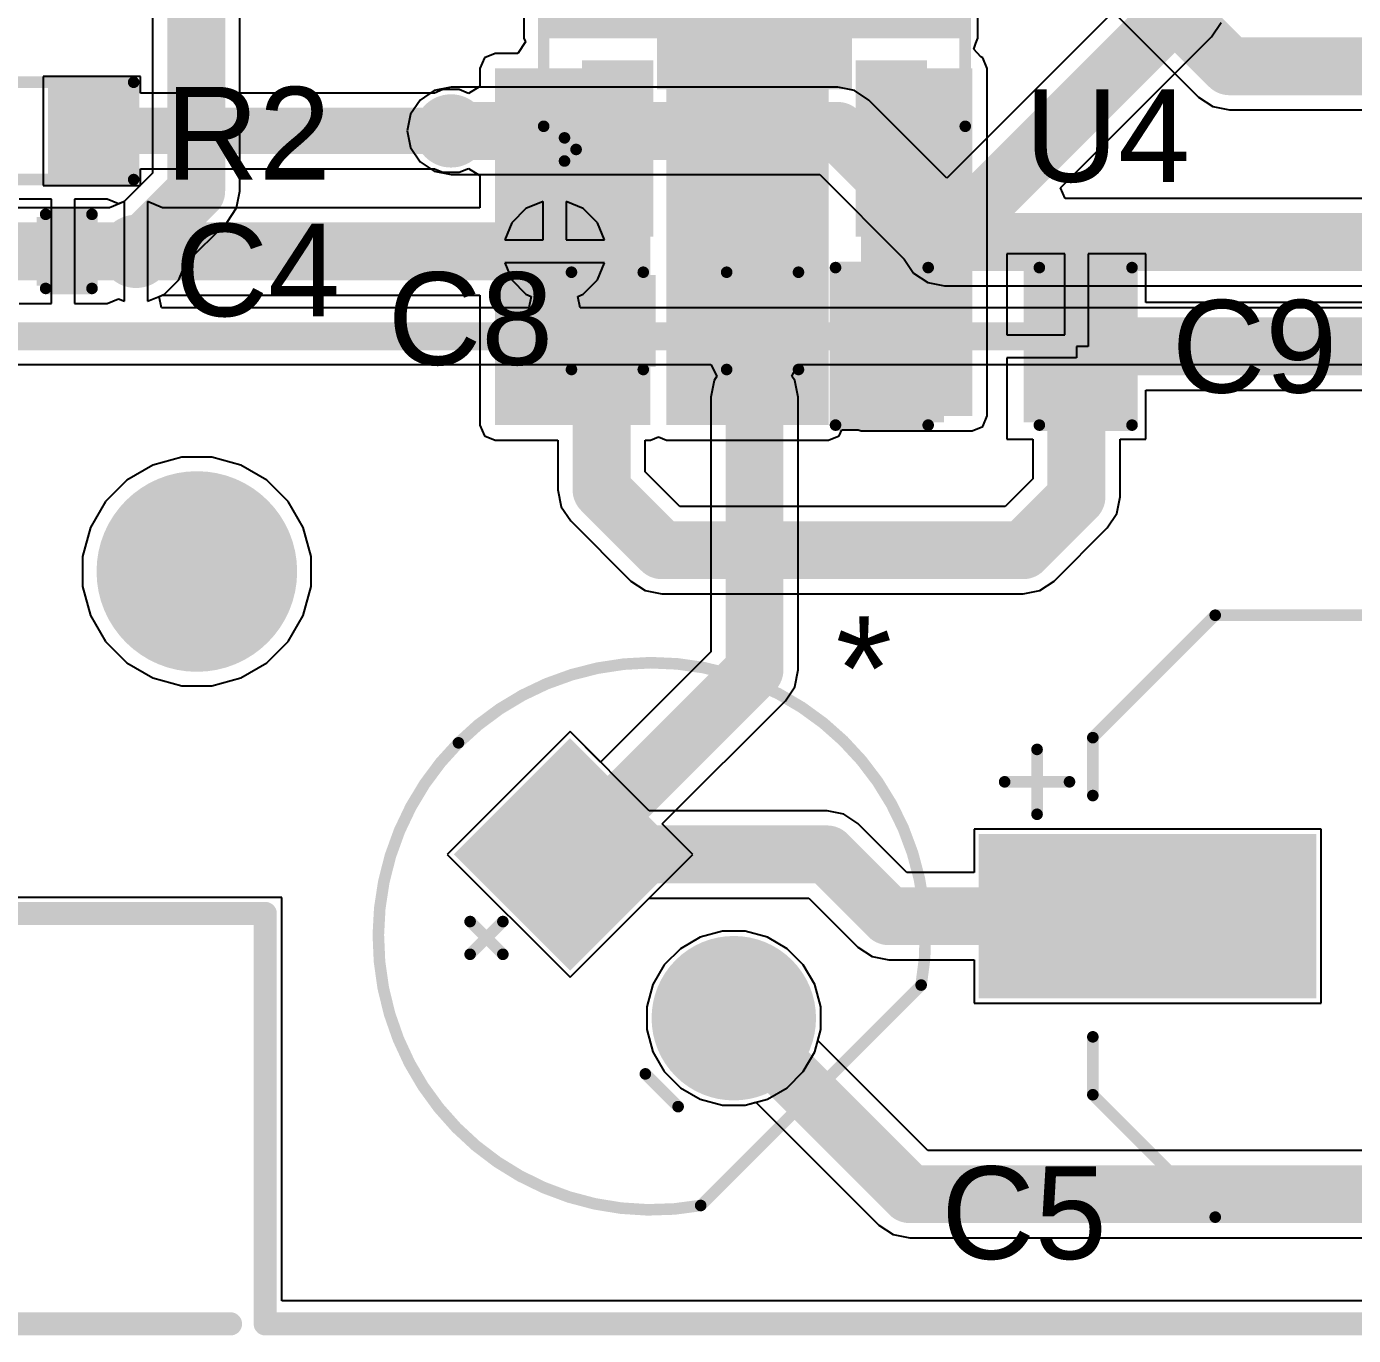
# Model space of a CAD drawing. Header units: millimetres. Extents: x -0.42 to 2.4, y -0.33 to 1.81.
# Drawn here: x 0.222 to 0.795, y -0.183 to 0.382 of the extents above; entities that cross this region are included whole.
import ezdxf

# ---------------------------------------------------------------- set-up
doc = ezdxf.new("R2010")
doc.units = ezdxf.units.MM
doc.header["$MEASUREMENT"] = 0
for name, color, linetype in [('BottomLayer', 5, 'Continuous'), ('BottomSolder', 6, 'Continuous'), ('Mechanical1', 6, 'Continuous'), ('Mechanical2', 216, 'Continuous'), ('MultiLayer', 9, 'Continuous'), ('PadHoleLayer', 156, 'Continuous'), ('TopLayer', 1, 'Continuous'), ('TopOverlay', 2, 'Continuous'), ('TopPaste', 8, 'Continuous'), ('TopSolder', 216, 'Continuous'), ('ViaHoleLayer', 16, 'Continuous')]:
    doc.layers.add(name, color=color, linetype=linetype)
doc.styles.add('Arial', font='arial.ttf', dxfattribs={"height": 0.2})

# ---------------------------------------------------------------- blocks, each defined once
blk = doc.blocks.new('IR333_A_4')
at = {"layer": 'BottomLayer'}
blk.add_hatch(color=5, dxfattribs=at).paths.add_polyline_path([(-0.08149595, 0.03149605), (-0.01850385, 0.03149605), (-0.01850385, -0.03149605), (-0.08149595, -0.03149605)])
h = blk.add_hatch(color=5, dxfattribs=at)
edge = h.paths.add_edge_path()
edge.add_arc((0.0499999, 0), 0.031496, 0, 360)
at = {"layer": 'BottomSolder'}
blk.add_hatch(color=6, dxfattribs=at).paths.add_polyline_path([(-0.08549595, 0.03549605), (-0.01450385, 0.03549605), (-0.01450385, -0.03549605), (-0.08549595, -0.03549605)])
h = blk.add_hatch(color=6, dxfattribs=at)
edge = h.paths.add_edge_path()
edge.add_arc((0.0499999, 0), 0.035496, 0, 360)
at = {"layer": 'MultiLayer'}
blk.add_hatch(color=9, dxfattribs=at).paths.add_polyline_path([(-0.08149595, 0.03149605), (-0.01850385, 0.03149605), (-0.01850385, -0.03149605), (-0.08149595, -0.03149605)])
h = blk.add_hatch(color=9, dxfattribs=at)
edge = h.paths.add_edge_path()
edge.add_arc((0.0499999, 0), 0.031496, 0, 360)
at = {"layer": 'PadHoleLayer'}
h = blk.add_hatch(color=156, dxfattribs=at)
edge = h.paths.add_edge_path()
edge.add_arc((-0.0499999, 0), 0.017717, 0, 360)
h = blk.add_hatch(color=156, dxfattribs=at)
edge = h.paths.add_edge_path()
edge.add_arc((0.0499999, 0), 0.017717, 0, 360)
at = {"layer": 'TopLayer'}
blk.add_hatch(color=1, dxfattribs=at).paths.add_polyline_path([(-0.08149595, 0.03149605), (-0.01850385, 0.03149605), (-0.01850385, -0.03149605), (-0.08149595, -0.03149605)])
h = blk.add_hatch(color=1, dxfattribs=at)
edge = h.paths.add_edge_path()
edge.add_arc((0.0499999, 0), 0.031496, 0, 360)
at = {"layer": 'TopSolder'}
blk.add_hatch(color=216, dxfattribs=at).paths.add_polyline_path([(-0.08549595, 0.03549605), (-0.01450385, 0.03549605), (-0.01450385, -0.03549605), (-0.08549595, -0.03549605)])
h = blk.add_hatch(color=216, dxfattribs=at)
edge = h.paths.add_edge_path()
edge.add_arc((0.0499999, 0), 0.035496, 0, 360)
at = {"layer": 'TopOverlay', "const_width": 0.005}
for points in [[(-0.1181102, 0, -0.7350501228491367), (0.0970696, 0.0672869)], [(0.0970696, -0.0672869, -0.7350501228491367), (-0.1181102, 0)]]:
    blk.add_lwpolyline(points, format="xyb", dxfattribs=at)
for points in [[(0.0970696, -0.0672869), (0.0970696, 0.0672869)], [(-0.05, -0.0610001), (-0.05, -0.041)], [(0.04, -0.044), (0.06, -0.044)], [(-0.0600001, -0.051), (-0.04, -0.051)]]:
    blk.add_lwpolyline(points, dxfattribs=at)
at = {"layer": 'TopOverlay', "const_width": 0.0025}
for points in [[(0.0958196, 0.0672869, 1), (0.0983196, 0.0672869, 1)], [(0.0958196, 0.0672869, 1), (0.0983196, 0.0672869, 1)], [(-0.1193602, 0, 1), (-0.1168602, 0, 1)], [(-0.1193602, 0, 1), (-0.1168602, 0, 1)], [(-0.05125, -0.041, 1), (-0.04875, -0.041, 1)], [(0.03875, -0.044, 1), (0.04125, -0.044, 1)], [(0.05875, -0.044, 1), (0.06125, -0.044, 1)], [(-0.0612501, -0.051, 1), (-0.0587501, -0.051, 1)], [(-0.04125, -0.051, 1), (-0.03875, -0.051, 1)], [(-0.05125, -0.0610001, 1), (-0.04875, -0.0610001, 1)], [(0.0958196, -0.0672869, 1), (0.0983196, -0.0672869, 1)], [(0.0958196, -0.0672869, 1), (0.0983196, -0.0672869, 1)]]:
    blk.add_lwpolyline(points, format="xyb", close=True, dxfattribs=at)
blk = doc.blocks.new('SOT_89_3_16')
at = {"layer": 'TopLayer'}
for points in [[(-0.0380512, 0.10423225), (0.0380512, 0.10423225), (0.0380512, -0.01505905), (-0.0380512, -0.01505905)], [(-0.0704724, -0.0105315), (-0.0476378, -0.0105315), (-0.0476378, -0.0786417), (-0.0704724, -0.0786417)], [(-0.0114173, -0.0105315), (0.0114173, -0.0105315), (0.0114173, -0.0786417), (-0.0114173, -0.0786417)], [(0.0476378, -0.0105315), (0.0704724, -0.0105315), (0.0704724, -0.0786417), (0.0476378, -0.0786417)]]:
    blk.add_hatch(color=1, dxfattribs=at).paths.add_polyline_path(points)
at = {"layer": 'TopPaste'}
for points in [[(-0.0380512, 0.10423225), (0.0380512, 0.10423225), (0.0380512, -0.01505905), (-0.0380512, -0.01505905)], [(-0.0704724, -0.0105315), (-0.0476378, -0.0105315), (-0.0476378, -0.0786417), (-0.0704724, -0.0786417)], [(-0.0114173, -0.0105315), (0.0114173, -0.0105315), (0.0114173, -0.0786417), (-0.0114173, -0.0786417)], [(0.0476378, -0.0105315), (0.0704724, -0.0105315), (0.0704724, -0.0786417), (0.0476378, -0.0786417)]]:
    blk.add_hatch(color=8, dxfattribs=at).paths.add_polyline_path(points)
at = {"layer": 'TopSolder'}
for points in [[(-0.0420512, 0.10823225), (0.0420512, 0.10823225), (0.0420512, -0.01905905), (-0.0420512, -0.01905905)], [(-0.0744724, -0.0065315), (-0.0436378, -0.0065315), (-0.0436378, -0.0826417), (-0.0744724, -0.0826417)], [(-0.0154173, -0.0065315), (0.0154173, -0.0065315), (0.0154173, -0.0826417), (-0.0154173, -0.0826417)], [(0.0436378, -0.0065315), (0.0744724, -0.0065315), (0.0744724, -0.0826417), (0.0436378, -0.0826417)]]:
    blk.add_hatch(color=216, dxfattribs=at).paths.add_polyline_path(points)
at = {"layer": 'TopOverlay', "const_width": 0.005}
for points in [[(-0.0910001, -0.035), (-0.0910001, 0.068)], [(-0.0910001, 0.068), (-0.0440001, 0.068)], [(0.0440001, 0.068), (0.0910001, 0.068)], [(0.0910001, -0.035), (0.0910001, 0.068)], [(-0.0820001, -0.05), (-0.0820001, -0.04)], [(-0.0820001, -0.04), (-0.0770001, -0.045)], [(-0.0820001, -0.05), (-0.0770001, -0.045)]]:
    blk.add_lwpolyline(points, dxfattribs=at)
at = {"layer": 'TopOverlay', "const_width": 0.0025}
for points in [[(-0.0922501, 0.068, 1), (-0.0897501, 0.068, 1)], [(-0.0922501, 0.068, 1), (-0.0897501, 0.068, 1)], [(-0.0452501, 0.068, 1), (-0.0427501, 0.068, 1)], [(0.0427501, 0.068, 1), (0.0452501, 0.068, 1)], [(0.0897501, 0.068, 1), (0.0922501, 0.068, 1)], [(0.0897501, 0.068, 1), (0.0922501, 0.068, 1)], [(-0.0922501, -0.035, 1), (-0.0897501, -0.035, 1)], [(0.0897501, -0.035, 1), (0.0922501, -0.035, 1)], [(-0.0832501, -0.04, 1), (-0.0807501, -0.04, 1)], [(-0.0832501, -0.04, 1), (-0.0807501, -0.04, 1)], [(-0.0782501, -0.045, 1), (-0.0757501, -0.045, 1)], [(-0.0782501, -0.045, 1), (-0.0757501, -0.045, 1)], [(-0.0832501, -0.05, 1), (-0.0807501, -0.05, 1)], [(-0.0832501, -0.05, 1), (-0.0807501, -0.05, 1)]]:
    blk.add_lwpolyline(points, format="xyb", close=True, dxfattribs=at)
blk = doc.blocks.new('RES_0603_29')
at = {"layer": 'TopLayer'}
for points in [[(-0.015, 0.0175), (-0.015, -0.0175), (-0.045, -0.0175), (-0.045, 0.0175)], [(0.045, 0.0175), (0.045, -0.0175), (0.015, -0.0175), (0.015, 0.0175)]]:
    blk.add_hatch(color=1, dxfattribs=at).paths.add_polyline_path(points)
at = {"layer": 'TopPaste'}
for points in [[(-0.015, 0.0175), (-0.015, -0.0175), (-0.045, -0.0175), (-0.045, 0.0175)], [(0.045, 0.0175), (0.045, -0.0175), (0.015, -0.0175), (0.015, 0.0175)]]:
    blk.add_hatch(color=8, dxfattribs=at).paths.add_polyline_path(points)
at = {"layer": 'TopSolder'}
for points in [[(-0.011, 0.0215), (-0.011, -0.0215), (-0.049, -0.0215), (-0.049, 0.0215)], [(0.049, 0.0215), (0.049, -0.0215), (0.011, -0.0215), (0.011, 0.0215)]]:
    blk.add_hatch(color=216, dxfattribs=at).paths.add_polyline_path(points)
at = {"layer": 'TopOverlay', "const_width": 0.005}
for points in [[(-0.048, -0.021), (-0.048, 0.021)], [(-0.048, 0.021), (0.048, 0.021)], [(0.048, -0.021), (0.048, 0.021)], [(-0.048, -0.021), (0.048, -0.021)]]:
    blk.add_lwpolyline(points, dxfattribs=at)
at = {"layer": 'TopOverlay', "const_width": 0.0025}
for points in [[(-0.04925, 0.021, 1), (-0.04675, 0.021, 1)], [(-0.04925, 0.021, 1), (-0.04675, 0.021, 1)], [(0.04675, 0.021, 1), (0.04925, 0.021, 1)], [(0.04675, 0.021, 1), (0.04925, 0.021, 1)], [(-0.04925, -0.021, 1), (-0.04675, -0.021, 1)], [(-0.04925, -0.021, 1), (-0.04675, -0.021, 1)], [(0.04675, -0.021, 1), (0.04925, -0.021, 1)], [(0.04675, -0.021, 1), (0.04925, -0.021, 1)]]:
    blk.add_lwpolyline(points, format="xyb", close=True, dxfattribs=at)
blk = doc.blocks.new('C___0805_41')
at = {"layer": 'TopLayer'}
for points in [[(-0.06, 0.03), (-0.02, 0.03), (-0.02, -0.03), (-0.06, -0.03)], [(0.02, 0.03), (0.06, 0.03), (0.06, -0.03), (0.02, -0.03)]]:
    blk.add_hatch(color=1, dxfattribs=at).paths.add_polyline_path(points)
at = {"layer": 'TopPaste'}
for points in [[(-0.06, 0.03), (-0.02, 0.03), (-0.02, -0.03), (-0.06, -0.03)], [(0.02, 0.03), (0.06, 0.03), (0.06, -0.03), (0.02, -0.03)]]:
    blk.add_hatch(color=8, dxfattribs=at).paths.add_polyline_path(points)
at = {"layer": 'TopSolder'}
for points in [[(-0.0627559, 0.0327559), (-0.0172441, 0.0327559), (-0.0172441, -0.0327559), (-0.0627559, -0.0327559)], [(0.0172441, 0.0327559), (0.0627559, 0.0327559), (0.0627559, -0.0327559), (0.0172441, -0.0327559)]]:
    blk.add_hatch(color=216, dxfattribs=at).paths.add_polyline_path(points)
at = {"layer": 'TopOverlay', "const_width": 0.005}
for points in [[(-0.064, 0.034), (-0.024, 0.034)], [(-0.064, -0.034), (-0.064, 0.034)], [(0.024, 0.034), (0.064, 0.034)], [(0.064, -0.034), (0.064, 0.034)], [(-0.064, -0.034), (-0.024, -0.034)], [(0.024, -0.034), (0.064, -0.034)]]:
    blk.add_lwpolyline(points, dxfattribs=at)
at = {"layer": 'TopOverlay', "const_width": 0.0025}
for points in [[(-0.06525, 0.034, 1), (-0.06275, 0.034, 1)], [(-0.06525, 0.034, 1), (-0.06275, 0.034, 1)], [(-0.02525, 0.034, 1), (-0.02275, 0.034, 1)], [(0.02275, 0.034, 1), (0.02525, 0.034, 1)], [(0.06275, 0.034, 1), (0.06525, 0.034, 1)], [(0.06275, 0.034, 1), (0.06525, 0.034, 1)], [(-0.06525, -0.034, 1), (-0.06275, -0.034, 1)], [(-0.06525, -0.034, 1), (-0.06275, -0.034, 1)], [(-0.02525, -0.034, 1), (-0.02275, -0.034, 1)], [(0.02275, -0.034, 1), (0.02525, -0.034, 1)], [(0.06275, -0.034, 1), (0.06525, -0.034, 1)], [(0.06275, -0.034, 1), (0.06525, -0.034, 1)]]:
    blk.add_lwpolyline(points, format="xyb", close=True, dxfattribs=at)
blk = doc.blocks.new('C___0603_42')
at = {"layer": 'TopLayer'}
for points in [[(-0.015, 0.0175), (-0.015, -0.0175), (-0.045, -0.0175), (-0.045, 0.0175)], [(0.045, 0.0175), (0.045, -0.0175), (0.015, -0.0175), (0.015, 0.0175)]]:
    blk.add_hatch(color=1, dxfattribs=at).paths.add_polyline_path(points)
at = {"layer": 'TopPaste'}
for points in [[(-0.015, 0.0175), (-0.015, -0.0175), (-0.045, -0.0175), (-0.045, 0.0175)], [(0.045, 0.0175), (0.045, -0.0175), (0.015, -0.0175), (0.015, 0.0175)]]:
    blk.add_hatch(color=8, dxfattribs=at).paths.add_polyline_path(points)
at = {"layer": 'TopSolder'}
for points in [[(-0.0126378, 0.0198622), (-0.0126378, -0.0198622), (-0.0473622, -0.0198622), (-0.0473622, 0.0198622)], [(0.0473622, 0.0198622), (0.0473622, -0.0198622), (0.0126378, -0.0198622), (0.0126378, 0.0198622)]]:
    blk.add_hatch(color=216, dxfattribs=at).paths.add_polyline_path(points)
at = {"layer": 'TopOverlay', "const_width": 0.005}
for points in [[(-0.049, 0.021), (-0.049, -0.021)], [(-0.018, 0.021), (-0.049, 0.021)], [(0.049, 0.021), (0.018, 0.021)], [(0.049, 0.021), (0.049, -0.021)], [(-0.018, -0.021), (-0.049, -0.021)], [(0.049, -0.021), (0.018, -0.021)]]:
    blk.add_lwpolyline(points, dxfattribs=at)
at = {"layer": 'TopOverlay', "const_width": 0.0025}
for points in [[(-0.05025, 0.021, 1), (-0.04775, 0.021, 1)], [(-0.05025, 0.021, 1), (-0.04775, 0.021, 1)], [(-0.01925, 0.021, 1), (-0.01675, 0.021, 1)], [(0.01675, 0.021, 1), (0.01925, 0.021, 1)], [(0.04775, 0.021, 1), (0.05025, 0.021, 1)], [(0.04775, 0.021, 1), (0.05025, 0.021, 1)], [(-0.05025, -0.021, 1), (-0.04775, -0.021, 1)], [(-0.05025, -0.021, 1), (-0.04775, -0.021, 1)], [(-0.01925, -0.021, 1), (-0.01675, -0.021, 1)], [(0.01675, -0.021, 1), (0.01925, -0.021, 1)], [(0.04775, -0.021, 1), (0.05025, -0.021, 1)], [(0.04775, -0.021, 1), (0.05025, -0.021, 1)]]:
    blk.add_lwpolyline(points, format="xyb", close=True, dxfattribs=at)
blk = doc.blocks.new('RT1A221M0605_45')
at = {"layer": 'TopLayer'}
for points in [[(-0.17519685, 0.03149605), (-0.03740155, 0.03149605), (-0.03740155, -0.03149605), (-0.17519685, -0.03149605)], [(0.03740155, 0.03149605), (0.17519685, 0.03149605), (0.17519685, -0.03149605), (0.03740155, -0.03149605)]]:
    blk.add_hatch(color=1, dxfattribs=at).paths.add_polyline_path(points)
at = {"layer": 'TopPaste'}
for points in [[(-0.17519685, 0.03149605), (-0.03740155, 0.03149605), (-0.03740155, -0.03149605), (-0.17519685, -0.03149605)], [(0.03740155, 0.03149605), (0.17519685, 0.03149605), (0.17519685, -0.03149605), (0.03740155, -0.03149605)]]:
    blk.add_hatch(color=8, dxfattribs=at).paths.add_polyline_path(points)
at = {"layer": 'TopSolder'}
for points in [[(-0.17919685, 0.03549605), (-0.03340155, 0.03549605), (-0.03340155, -0.03549605), (-0.17919685, -0.03549605)], [(0.03340155, 0.03549605), (0.17919685, 0.03549605), (0.17919685, -0.03549605), (0.03340155, -0.03549605)]]:
    blk.add_hatch(color=216, dxfattribs=at).paths.add_polyline_path(points)
at = {"layer": 'TopOverlay', "const_width": 0.005}
for points in [[(-0.1299213, 0.0770787), (-0.0770787, 0.1299213)], [(-0.0770787, 0.1299213), (0, 0.1299213)], [(0, 0.1299213), (0.1299213, 0.1299213)], [(0.1299213, 0.0550787), (0.1299213, 0.1299213)], [(-0.154, 0.044), (-0.154, 0.072)], [(-0.1299213, 0.0520787), (-0.1299213, 0.0770787)], [(-0.168, 0.058), (-0.14, 0.058)], [(-0.1299213, -0.0770787), (-0.1299213, -0.0520787)], [(0.1299213, -0.1299213), (0.1299213, -0.0550787)], [(-0.1299213, -0.0770787), (-0.0770787, -0.1299213)], [(-0.0770787, -0.1299213), (0, -0.1299213)], [(0, -0.1299213), (0.1299213, -0.1299213)]]:
    blk.add_lwpolyline(points, dxfattribs=at)
at = {"layer": 'TopOverlay', "const_width": 0.0025}
for points in [[(-0.0783287, 0.1299213, 1), (-0.0758287, 0.1299213, 1)], [(-0.0783287, 0.1299213, 1), (-0.0758287, 0.1299213, 1)], [(-0.00125, 0.1299213, 1), (0.00125, 0.1299213, 1)], [(-0.00125, 0.1299213, 1), (0.00125, 0.1299213, 1)], [(0.1286713, 0.1299213, 1), (0.1311713, 0.1299213, 1)], [(0.1286713, 0.1299213, 1), (0.1311713, 0.1299213, 1)], [(-0.15525, 0.072, 1), (-0.15275, 0.072, 1)], [(-0.1311713, 0.0770787, 1), (-0.1286713, 0.0770787, 1)], [(-0.1311713, 0.0770787, 1), (-0.1286713, 0.0770787, 1)], [(-0.16925, 0.058, 1), (-0.16675, 0.058, 1)], [(-0.14125, 0.058, 1), (-0.13875, 0.058, 1)], [(0.1286713, 0.0550787, 1), (0.1311713, 0.0550787, 1)], [(-0.1311713, 0.0520787, 1), (-0.1286713, 0.0520787, 1)], [(-0.15525, 0.044, 1), (-0.15275, 0.044, 1)], [(-0.1311713, -0.0520787, 1), (-0.1286713, -0.0520787, 1)], [(0.1286713, -0.0550787, 1), (0.1311713, -0.0550787, 1)], [(-0.1311713, -0.0770787, 1), (-0.1286713, -0.0770787, 1)], [(-0.1311713, -0.0770787, 1), (-0.1286713, -0.0770787, 1)], [(-0.0783287, -0.1299213, 1), (-0.0758287, -0.1299213, 1)], [(-0.0783287, -0.1299213, 1), (-0.0758287, -0.1299213, 1)], [(-0.00125, -0.1299213, 1), (0.00125, -0.1299213, 1)], [(-0.00125, -0.1299213, 1), (0.00125, -0.1299213, 1)], [(0.1286713, -0.1299213, 1), (0.1311713, -0.1299213, 1)], [(0.1286713, -0.1299213, 1), (0.1311713, -0.1299213, 1)]]:
    blk.add_lwpolyline(points, format="xyb", close=True, dxfattribs=at)
blk = doc.blocks.new('C___0402_46')
at = {"layer": 'TopLayer'}
for points in [[(-0.0275, -0.0125), (-0.0275, 0.0125), (-0.009499999999999998, 0.0125), (-0.009500000000000001, -0.0125)], [(0.009499999999999998, -0.0125), (0.009500000000000001, 0.0125), (0.0275, 0.0125), (0.0275, -0.0125)]]:
    blk.add_hatch(color=1, dxfattribs=at).paths.add_polyline_path(points)
at = {"layer": 'TopPaste'}
for points in [[(-0.0275, -0.0125), (-0.0275, 0.0125), (-0.009499999999999998, 0.0125), (-0.009500000000000001, -0.0125)], [(0.009499999999999998, -0.0125), (0.009500000000000001, 0.0125), (0.0275, 0.0125), (0.0275, -0.0125)]]:
    blk.add_hatch(color=8, dxfattribs=at).paths.add_polyline_path(points)
at = {"layer": 'TopSolder'}
for points in [[(-0.0298622, -0.0148622), (-0.0298622, 0.0148622), (-0.007137799999999999, 0.0148622), (-0.007137800000000001, -0.0148622)], [(0.007137799999999999, -0.0148622), (0.007137800000000001, 0.0148622), (0.0298622, 0.0148622), (0.0298622, -0.0148622)]]:
    blk.add_hatch(color=216, dxfattribs=at).paths.add_polyline_path(points)
at = {"layer": 'TopOverlay', "const_width": 0.005}
for points in [[(-0.011, 0.016), (-0.031, 0.016)], [(-0.031, 0.016), (-0.031, -0.016)], [(0.031, 0.016), (0.011, 0.016)], [(0.031, 0.016), (0.031, -0.016)], [(-0.011, -0.016), (-0.031, -0.016)], [(0.031, -0.016), (0.011, -0.016)]]:
    blk.add_lwpolyline(points, dxfattribs=at)
at = {"layer": 'TopOverlay', "const_width": 0.0025}
for points in [[(-0.03225, 0.016, 1), (-0.02975, 0.016, 1)], [(-0.03225, 0.016, 1), (-0.02975, 0.016, 1)], [(-0.01225, 0.016, 1), (-0.00975, 0.016, 1)], [(0.00975, 0.016, 1), (0.01225, 0.016, 1)], [(0.02975, 0.016, 1), (0.03225, 0.016, 1)], [(0.02975, 0.016, 1), (0.03225, 0.016, 1)], [(-0.03225, -0.016, 1), (-0.02975, -0.016, 1)], [(-0.03225, -0.016, 1), (-0.02975, -0.016, 1)], [(-0.01225, -0.016, 1), (-0.00975, -0.016, 1)], [(0.00975, -0.016, 1), (0.01225, -0.016, 1)], [(0.02975, -0.016, 1), (0.03225, -0.016, 1)], [(0.02975, -0.016, 1), (0.03225, -0.016, 1)]]:
    blk.add_lwpolyline(points, format="xyb", close=True, dxfattribs=at)

msp = doc.modelspace()

# ---------------------------------------------------------------- hatches: boundary and pattern name
at = {"layer": 'BottomLayer'}
h = msp.add_hatch(color=5, dxfattribs=at)
edge = h.paths.add_edge_path()
edge.add_arc((0.405, 0.337), 0.011811, 0, 360)
h = msp.add_hatch(color=5, dxfattribs=at)
edge = h.paths.add_edge_path()
edge.add_arc((0.618, 0.289), 0.011811, 0, 360)
h = msp.add_hatch(color=5, dxfattribs=at)
edge = h.paths.add_edge_path()
edge.add_arc((0.269, 0.285), 0.011811, 0, 360)
h = msp.add_hatch(color=5, dxfattribs=at)
edge = h.paths.add_edge_path()
edge.add_arc((0.449723, 0.285), 0.011811, 0, 360)
h = msp.add_hatch(color=5, dxfattribs=at)
edge = h.paths.add_edge_path()
edge.add_arc((0.536, 0.222), 0.011811, 0, 360)
at = {"layer": 'BottomSolder'}
h = msp.add_hatch(color=6, dxfattribs=at)
edge = h.paths.add_edge_path()
edge.add_arc((0.405, 0.337), 0.015811, 0, 360)
h = msp.add_hatch(color=6, dxfattribs=at)
edge = h.paths.add_edge_path()
edge.add_arc((0.618, 0.289), 0.015811, 0, 360)
h = msp.add_hatch(color=6, dxfattribs=at)
edge = h.paths.add_edge_path()
edge.add_arc((0.269, 0.285), 0.015811, 0, 360)
h = msp.add_hatch(color=6, dxfattribs=at)
edge = h.paths.add_edge_path()
edge.add_arc((0.449723, 0.285), 0.015811, 0, 360)
h = msp.add_hatch(color=6, dxfattribs=at)
edge = h.paths.add_edge_path()
edge.add_arc((0.536, 0.222), 0.015811, 0, 360)
h = msp.add_hatch(color=6, dxfattribs=at)
edge = h.paths.add_edge_path()
edge.add_arc((0.2952756, 0.1468032), 0.004, 0, 360)
at = {"layer": 'PadHoleLayer'}
h = msp.add_hatch(color=156, dxfattribs=at)
edge = h.paths.add_edge_path()
edge.add_arc((0.2952756, 0.1468032), 0.0433071, 0, 360)
at = {"layer": 'TopLayer'}
for points in [[(0.443, 0.377), (0.626, 0.377), (0.626, 0.47), (0.443, 0.47)], [(0.4911102, 0.364), (0.424, 0.364), (0.424, 0.2100002), (0.4911102, 0.2100002)], [(0.498, 0.21), (0.568, 0.21), (0.568, 0.364), (0.498, 0.364)], [(0.582, 0.214), (0.63, 0.214), (0.63, 0.364), (0.582, 0.364)]]:
    msp.add_hatch(color=1, dxfattribs=at).paths.add_polyline_path(points)
h = msp.add_hatch(color=1, dxfattribs=at)
edge = h.paths.add_edge_path()
edge.add_arc((0.405, 0.337), 0.011811, 0, 360)
h = msp.add_hatch(color=1, dxfattribs=at)
edge = h.paths.add_edge_path()
edge.add_arc((0.618, 0.289), 0.011811, 0, 360)
h = msp.add_hatch(color=1, dxfattribs=at)
edge = h.paths.add_edge_path()
edge.add_arc((0.269, 0.285), 0.011811, 0, 360)
h = msp.add_hatch(color=1, dxfattribs=at)
edge = h.paths.add_edge_path()
edge.add_arc((0.449723, 0.285), 0.011811, 0, 360)
h = msp.add_hatch(color=1, dxfattribs=at)
edge = h.paths.add_edge_path()
edge.add_arc((0.536, 0.222), 0.011811, 0, 360)
at = {"layer": 'TopSolder'}
h = msp.add_hatch(color=216, dxfattribs=at)
edge = h.paths.add_edge_path()
edge.add_arc((0.405, 0.337), 0.015811, 0, 360)
h = msp.add_hatch(color=216, dxfattribs=at)
edge = h.paths.add_edge_path()
edge.add_arc((0.618, 0.289), 0.015811, 0, 360)
h = msp.add_hatch(color=216, dxfattribs=at)
edge = h.paths.add_edge_path()
edge.add_arc((0.269, 0.285), 0.015811, 0, 360)
h = msp.add_hatch(color=216, dxfattribs=at)
edge = h.paths.add_edge_path()
edge.add_arc((0.449723, 0.285), 0.015811, 0, 360)
h = msp.add_hatch(color=216, dxfattribs=at)
edge = h.paths.add_edge_path()
edge.add_arc((0.536, 0.222), 0.015811, 0, 360)
h = msp.add_hatch(color=216, dxfattribs=at)
edge = h.paths.add_edge_path()
edge.add_arc((0.2952756, 0.1468032), 0.004, 0, 360)
at = {"layer": 'ViaHoleLayer'}
h = msp.add_hatch(color=16, dxfattribs=at)
edge = h.paths.add_edge_path()
edge.add_arc((0.405, 0.337), 0.0059055, 0, 360)
h = msp.add_hatch(color=16, dxfattribs=at)
edge = h.paths.add_edge_path()
edge.add_arc((0.618, 0.289), 0.0059055, 0, 360)
h = msp.add_hatch(color=16, dxfattribs=at)
edge = h.paths.add_edge_path()
edge.add_arc((0.269, 0.285), 0.0059055, 0, 360)
h = msp.add_hatch(color=16, dxfattribs=at)
edge = h.paths.add_edge_path()
edge.add_arc((0.449723, 0.285), 0.0059055, 0, 360)
h = msp.add_hatch(color=16, dxfattribs=at)
edge = h.paths.add_edge_path()
edge.add_arc((0.536, 0.222), 0.0059055, 0, 360)

# ---------------------------------------------------------------- linework, layer by layer
at = {"layer": 'BottomLayer'}
for p, q in [((0.2761376, 0.4005429), (0.2761376, 0.3188131)), ((0.3138624, 0.311), (0.3138624, 0.4005429)), ((0.7011376, 0.398813), (0.619, 0.3166754)), ((0.7333377, 0.3776623), (0.7374266, 0.3837817)), ((0.6681572, 0.3124818), (0.7333377, 0.3776623)), ((0.405, 0.3558624), (0.3977817, 0.3544266)), ((0.572, 0.3558624), (0.405, 0.3558624)), ((0.5792184, 0.3544266), (0.572, 0.3558624)), ((0.3916623, 0.3503377), (0.3875734, 0.3442183)), ((0.3977817, 0.3544266), (0.3916623, 0.3503377)), ((0.5853377, 0.3503377), (0.5792184, 0.3544266)), ((0.619, 0.3166754), (0.5853377, 0.3503377)), ((0.3875734, 0.3442183), (0.3861376, 0.337)), ((0.3861376, 0.337), (0.3875734, 0.3297817)), ((0.3875734, 0.3297817), (0.3916623, 0.3236623)), ((0.3916623, 0.3236623), (0.3977817, 0.3195734)), ((0.2761376, 0.3188131), (0.2637637, 0.3064391)), ((0.3977817, 0.3195734), (0.405, 0.3181376)), ((0.405, 0.3181376), (0.564187, 0.3181376)), ((0.564187, 0.3181376), (0.6006346, 0.28169)), ((0.3124266, 0.3037817), (0.3138624, 0.311)), ((0.6700707, 0.3078624), (0.6681572, 0.3124818)), ((0.2575429, 0.3038624), (0.0894571, 0.3038624)), ((0.2637637, 0.3064391), (0.2575429, 0.3038624)), ((0.3083378, 0.2976623), (0.3124266, 0.3037817)), ((0.444723, 0.306537), (0.4373681, 0.3034905)), ((0.444723, 0.29), (0.444723, 0.306537)), ((0.4620779, 0.3034905), (0.454723, 0.306537)), ((0.454723, 0.306537), (0.454723, 0.29)), ((1.062, 0.3078624), (0.6700707, 0.3078624)), ((0.4373681, 0.3034905), (0.4312325, 0.2973549)), ((0.4682135, 0.2973549), (0.4620779, 0.3034905)), ((0.2904391, 0.2797637), (0.3083378, 0.2976623)), ((0.4312325, 0.2973549), (0.428186, 0.29)), ((0.47126, 0.29), (0.4682135, 0.2973549)), ((0.428186, 0.29), (0.444723, 0.29)), ((0.454723, 0.29), (0.47126, 0.29)), ((0.6006346, 0.28169), (0.6046623, 0.2756623)), ((0.2874905, 0.2726451), (0.2904391, 0.2797637)), ((0.47126, 0.28), (0.428186, 0.28)), ((0.428186, 0.28), (0.4312325, 0.2726451)), ((0.4682135, 0.2726451), (0.47126, 0.28)), ((0.6046623, 0.2756623), (0.6107816, 0.2715734)), ((0.2813549, 0.2665095), (0.2874905, 0.2726451)), ((0.4312325, 0.2726451), (0.4373681, 0.2665095)), ((0.4620779, 0.2665095), (0.4682135, 0.2726451)), ((0.6107816, 0.2715734), (0.618, 0.2701376)), ((0.618, 0.2701376), (0.9630385, 0.2701376)), ((0.2790767, 0.2655658), (0.2813549, 0.2665095)), ((0.2800712, 0.2605658), (0.2790767, 0.2655658)), ((0.4373681, 0.2665095), (0.4396463, 0.2655658)), ((0.4396463, 0.2655658), (0.4386518, 0.2605658)), ((0.4597997, 0.2655658), (0.4620779, 0.2665095)), ((0.4607942, 0.2605658), (0.4597997, 0.2655658)), ((0.4386518, 0.2605658), (0.2800712, 0.2605658)), ((0.9570466, 0.2605658), (0.4607942, 0.2605658)), ((0.2134534, 0.2360956), (0.5171552, 0.2360956)), ((0.5171552, 0.2360956), (0.5198278, 0.2310956)), ((0.5521722, 0.2310956), (0.5548448, 0.2360956)), ((0.5548448, 0.2360956), (0.9570466, 0.2360956)), ((0.5185734, 0.2292183), (0.5171376, 0.222)), ((0.5198278, 0.2310956), (0.5185734, 0.2292183)), ((0.5534266, 0.2292183), (0.5521722, 0.2310956)), ((0.5548624, 0.222), (0.5534266, 0.2292183)), ((0.5171376, 0.222), (0.5171376, 0.1121142)), ((0.5548624, 0.1043012), (0.5548624, 0.222)), ((0.2887842, 0.1961103), (0.2762438, 0.1927501)), ((0.301767, 0.1961103), (0.2887842, 0.1961103)), ((0.3143074, 0.1927501), (0.301767, 0.1961103)), ((0.2762438, 0.1927501), (0.2650003, 0.1862587)), ((0.3255509, 0.1862587), (0.3143074, 0.1927501)), ((0.2650003, 0.1862587), (0.2558201, 0.1770785)), ((0.3347311, 0.1770785), (0.3255509, 0.1862587)), ((0.2558201, 0.1770785), (0.2493287, 0.165835)), ((0.3412225, 0.165835), (0.3347311, 0.1770785)), ((0.2493287, 0.165835), (0.2459685, 0.1532946)), ((0.3445827, 0.1532946), (0.3412225, 0.165835)), ((0.2459685, 0.1532946), (0.2459685, 0.1403118)), ((0.3445827, 0.1403118), (0.3445827, 0.1532946)), ((0.2459685, 0.1403118), (0.2493287, 0.1277714)), ((0.3412225, 0.1277714), (0.3445827, 0.1403118)), ((0.2493287, 0.1277714), (0.2558201, 0.1165279)), ((0.3347311, 0.1165279), (0.3412225, 0.1277714)), ((0.2558201, 0.1165279), (0.2650003, 0.1073477)), ((0.3255509, 0.1073477), (0.3347311, 0.1165279)), ((0.5171376, 0.1121142), (0.469553, 0.0645296)), ((0.2650003, 0.1073477), (0.2762438, 0.1008563)), ((0.3143074, 0.1008563), (0.3255509, 0.1073477)), ((0.5534266, 0.0970828), (0.5548624, 0.1043012)), ((0.2762438, 0.1008563), (0.2887842, 0.0974961)), ((0.2887842, 0.0974961), (0.301767, 0.0974961)), ((0.301767, 0.0974961), (0.3143074, 0.1008563)), ((0.5493377, 0.0909635), (0.5534266, 0.0970828)), ((0.4962284, 0.0378542), (0.5493377, 0.0909635)), ((0.456377, 0.0777056), (0.4033496, 0.0246782)), ((0.469553, 0.0645296), (0.456377, 0.0777056)), ((0.5094044, 0.0246782), (0.4962284, 0.0378542)), ((0.4033496, 0.0246782), (0.456377, -0.0283492)), ((0.456377, -0.0283492), (0.5094044, 0.0246782)), ((0.332, 0.006), (0.008, 0.006)), ((0.332, -0.168), (0.332, 0.006)), ((0.5126146, -0.0110916), (0.5040645, -0.0160282)), ((0.5221511, -0.0085364), (0.5126146, -0.0110916)), ((0.5320241, -0.0085364), (0.5221511, -0.0085364)), ((0.5415606, -0.0110916), (0.5320241, -0.0085364)), ((0.5501107, -0.0160282), (0.5415606, -0.0110916)), ((0.5040645, -0.0160282), (0.4970834, -0.0230093)), ((0.5570918, -0.0230093), (0.5501107, -0.0160282)), ((0.4970834, -0.0230093), (0.4921468, -0.0315594)), ((0.5620284, -0.0315594), (0.5570918, -0.0230093)), ((0.4921468, -0.0315594), (0.4895916, -0.0410959)), ((0.5645836, -0.0410959), (0.5620284, -0.0315594)), ((0.4895916, -0.0410959), (0.4895916, -0.0509689)), ((0.5645836, -0.0509689), (0.5645836, -0.0410959)), ((0.4895916, -0.0509689), (0.4921468, -0.0605054)), ((0.5633402, -0.0556096), (0.5645836, -0.0509689)), ((0.6108682, -0.1031376), (0.5633402, -0.0556096)), ((0.4921468, -0.0605054), (0.4970834, -0.0690555)), ((0.4970834, -0.0690555), (0.5040645, -0.0760366)), ((0.5040645, -0.0760366), (0.5126146, -0.0809732)), ((0.5126146, -0.0809732), (0.5221511, -0.0835284)), ((0.5221511, -0.0835284), (0.5320241, -0.0835284)), ((0.5320241, -0.0835284), (0.5366648, -0.082285)), ((0.5366648, -0.082285), (0.5897175, -0.1353377)), ((0.9824389, -0.1031376), (0.6108682, -0.1031376)), ((0.5897175, -0.1353377), (0.5958368, -0.1394266)), ((0.5958368, -0.1394266), (0.6030552, -0.1408624)), ((0.6030552, -0.1408624), (0.9902519, -0.1408624)), ((1.8242818, -0.168), (0.332, -0.168))]:
    msp.add_line(p, q, dxfattribs=at)
for points, const_width in [([(0.72, 0.391), (0.72, 0.8230001)], 0.025), ([(0.295, 0.311), (0.295, 0.412)], 0.025), ([(0.618, 0.289), (0.72, 0.391)], 0.025), ([(0.405, 0.337), (0.572, 0.337)], 0.025), ([(0.572, 0.337), (0.618, 0.291)], 0.025), ([(0.269, 0.285), (0.295, 0.311)], 0.025), ([(0.618, 0.289), (1.062, 0.289)], 0.025), ([(0.618, 0.289), (0.618, 0.291)], 0.015), ([(0.078, 0.285), (0.269, 0.285)], 0.025), ([(0.2005, 0.2483307), (0.97, 0.2483307)], 0.012), ([(0.536, 0.1043012), (0.536, 0.222)], 0.025), ([(0.456377, 0.0246782), (0.536, 0.1043012)], 0.025), ([(0.5270876, -0.0460324), (0.6030552, -0.122)], 0.025), ([(0.6030552, -0.122), (0.9902519, -0.122)], 0.025)]:
    msp.add_lwpolyline(points, dxfattribs=dict(at, const_width=const_width))
for points, const_width in [([(0.71375, 0.391, 1), (0.72625, 0.391, 1)], 0.0125), ([(0.71375, 0.391, 1), (0.72625, 0.391, 1)], 0.0125), ([(0.39875, 0.337, 1), (0.41125, 0.337, 1)], 0.0125), ([(0.56575, 0.337, 1), (0.57825, 0.337, 1)], 0.0125), ([(0.56575, 0.337, 1), (0.57825, 0.337, 1)], 0.0125), ([(0.28875, 0.311, 1), (0.30125, 0.311, 1)], 0.0125), ([(0.28875, 0.311, 1), (0.30125, 0.311, 1)], 0.0125), ([(0.61175, 0.291, 1), (0.62425, 0.291, 1)], 0.0125), ([(0.61175, 0.289, 1), (0.62425, 0.289, 1)], 0.0125), ([(0.61175, 0.289, 1), (0.62425, 0.289, 1)], 0.0125), ([(0.61425, 0.291, 1), (0.62175, 0.291, 1)], 0.0075), ([(0.26275, 0.285, 1), (0.27525, 0.285, 1)], 0.0125), ([(0.26275, 0.285, 1), (0.27525, 0.285, 1)], 0.0125), ([(0.61425, 0.289, 1), (0.62175, 0.289, 1)], 0.0075), ([(0.52975, 0.222, 1), (0.54225, 0.222, 1)], 0.0125), ([(0.52975, 0.1043012, 1), (0.54225, 0.1043012, 1)], 0.0125), ([(0.52975, 0.1043012, 1), (0.54225, 0.1043012, 1)], 0.0125), ([(0.450127, 0.0246782, 1), (0.462627, 0.0246782, 1)], 0.0125), ([(0.5208376, -0.0460324, 1), (0.5333376, -0.0460324, 1)], 0.0125), ([(0.5968052, -0.122, 1), (0.6093052, -0.122, 1)], 0.0125), ([(0.5968052, -0.122, 1), (0.6093052, -0.122, 1)], 0.0125)]:
    msp.add_lwpolyline(points, format="xyb", close=True, dxfattribs=dict(at, const_width=const_width))
at = {"layer": 'Mechanical1', "const_width": 0.01}
msp.add_lwpolyline([(-0.324, -0.1779999), (0.3098031, -0.1779999)], dxfattribs=at)
at = {"layer": 'Mechanical1', "const_width": 0.005}
msp.add_lwpolyline([(0.3073031, -0.1779999, 1), (0.3123031, -0.1779999, 1)], format="xyb", close=True, dxfattribs=at)
at = {"layer": 'Mechanical2', "const_width": 0.01}
for points in [[(0, -0.0008346), (0.3248031, -0.0008346)], [(0.3248031, -0.1779999), (0.3248031, -0.0008346)], [(0.3248031, -0.1779999), (1.9586614, -0.178)]]:
    msp.add_lwpolyline(points, dxfattribs=at)
at = {"layer": 'Mechanical2', "const_width": 0.005}
for points in [[(0.3223031, -0.0008346, 1), (0.3273031, -0.0008346, 1)], [(0.3223031, -0.0008346, 1), (0.3273031, -0.0008346, 1)], [(0.3223031, -0.1779999, 1), (0.3273031, -0.1779999, 1)], [(0.3223031, -0.1779999, 1), (0.3273031, -0.1779999, 1)]]:
    msp.add_lwpolyline(points, format="xyb", close=True, dxfattribs=at)
at = {"layer": 'TopLayer'}
for p, q in [((0.4365056, 0.4255056), (0.4365056, 0.377)), ((0.6324944, 0.377), (0.6324944, 0.3921376)), ((0.687187, 0.3921376), (0.7277488, 0.3515757)), ((0.4371292, 0.3754945), (0.4337883, 0.3704944)), ((0.4365056, 0.377), (0.4371292, 0.3754945)), ((0.6306717, 0.3723195), (0.6315968, 0.374833)), ((0.6315968, 0.374833), (0.6324944, 0.377)), ((0.4194078, 0.3685922), (0.4175056, 0.364)), ((0.424, 0.3704944), (0.4194078, 0.3685922)), ((0.4337883, 0.3704944), (0.424, 0.3704944)), ((0.6336852, 0.3689679), (0.6306717, 0.3723195)), ((0.6345922, 0.3685922), (0.6336852, 0.3689679)), ((0.6364944, 0.364), (0.6345922, 0.3685922)), ((0.4175056, 0.364), (0.4175056, 0.3562158)), ((0.6364944, 0.214), (0.6364944, 0.364)), ((0.271, 0.3605), (0.229, 0.3605)), ((0.229, 0.3605), (0.229, 0.3135)), ((0.271, 0.3533135), (0.271, 0.3605)), ((0.4175056, 0.3562158), (0.4125055, 0.3531696)), ((0.397842, 0.3533135), (0.271, 0.3533135)), ((0.4014572, 0.354811), (0.397842, 0.3533135)), ((0.4085428, 0.354811), (0.4014572, 0.354811)), ((0.4125055, 0.3531696), (0.4085428, 0.354811)), ((0.7277488, 0.3515757), (0.7338682, 0.3474869)), ((0.7338682, 0.3474869), (0.7410865, 0.3460511)), ((0.7410865, 0.3460511), (0.966504, 0.3460511)), ((0.4085428, 0.319189), (0.4125055, 0.3208304)), ((0.4125055, 0.3208304), (0.4175056, 0.3177842)), ((0.271, 0.3135), (0.271, 0.3206865)), ((0.271, 0.3206865), (0.397842, 0.3206865)), ((0.397842, 0.3206865), (0.4014572, 0.319189)), ((0.4014572, 0.319189), (0.4085428, 0.319189)), ((0.4175056, 0.3177842), (0.4175056, 0.3038624)), ((0.229, 0.3135), (0.271, 0.3135)), ((0.2324999, 0.3075), (0.2185001, 0.3075001)), ((0.2324999, 0.2849997), (0.2324999, 0.3075)), ((0.2564999, 0.3075), (0.2424999, 0.3075)), ((0.2424999, 0.3075), (0.2424999, 0.2849997)), ((0.2615, 0.3055015), (0.2564999, 0.3075001)), ((0.2564999, 0.3075001), (0.2564999, 0.3075)), ((0.264, 0.306537), (0.2615, 0.3055015)), ((0.264, 0.285), (0.264, 0.306537)), ((0.2804571, 0.3038624), (0.274, 0.306537)), ((0.274, 0.306537), (0.274, 0.285)), ((0.4175056, 0.3038624), (0.2804571, 0.3038624)), ((0.2324999, 0.2624999), (0.2324999, 0.2849997)), ((0.2424999, 0.2849997), (0.2424999, 0.2625)), ((0.264, 0.263463), (0.264, 0.285)), ((0.274, 0.285), (0.274, 0.263463)), ((0.67, 0.284), (0.645, 0.284)), ((0.645, 0.284), (0.645, 0.249)), ((0.67, 0.249), (0.67, 0.284)), ((0.705, 0.284), (0.68, 0.284)), ((0.68, 0.284), (0.68, 0.244)), ((0.705, 0.2628624), (0.705, 0.284)), ((0.2564999, 0.2624999), (0.2615, 0.2644985)), ((0.2615, 0.2644985), (0.264, 0.263463)), ((0.274, 0.263463), (0.2804571, 0.2661376)), ((0.2804571, 0.2661376), (0.4175056, 0.2661376)), ((0.4175056, 0.2661376), (0.4175056, 0.2100002)), ((0.2185001, 0.2624999), (0.2324999, 0.2624999)), ((0.2424999, 0.2625), (0.2564999, 0.2625)), ((0.2564999, 0.2625), (0.2564999, 0.2624999)), ((0.824, 0.2628624), (0.705, 0.2628624)), ((0.645, 0.249), (0.67, 0.249)), ((0.68, 0.244), (0.675, 0.244)), ((0.675, 0.244), (0.675, 0.239)), ((0.675, 0.239), (0.645, 0.239)), ((0.645, 0.239), (0.645, 0.204)), ((0.705, 0.204), (0.705, 0.2251376)), ((0.705, 0.2251376), (0.816187, 0.2251376)), ((0.6345922, 0.2094078), (0.6364944, 0.214)), ((0.4175056, 0.2100002), (0.4194078, 0.205408)), ((0.5725922, 0.2054078), (0.573666, 0.208)), ((0.573666, 0.208), (0.5808064, 0.208)), ((0.5808064, 0.208), (0.582, 0.2075056)), ((0.582, 0.2075056), (0.63, 0.2075056)), ((0.63, 0.2075056), (0.6345922, 0.2094078)), ((0.4194078, 0.205408), (0.424, 0.2035058)), ((0.424, 0.2035058), (0.4511376, 0.2035058)), ((0.4511376, 0.2035058), (0.4511376, 0.1820001)), ((0.4888624, 0.1898131), (0.4888624, 0.2035058)), ((0.4888624, 0.2035058), (0.4911102, 0.2035058)), ((0.4911102, 0.2035058), (0.4945549, 0.2049327)), ((0.4945549, 0.2049327), (0.498, 0.2035056)), ((0.498, 0.2035056), (0.568, 0.2035056)), ((0.568, 0.2035056), (0.5725922, 0.2054078)), ((0.645, 0.204), (0.6561376, 0.204)), ((0.6561376, 0.204), (0.6561376, 0.186813)), ((0.6938624, 0.179), (0.6938624, 0.204)), ((0.6938624, 0.204), (0.705, 0.204)), ((0.2887842, 0.1961103), (0.2762438, 0.1927501)), ((0.301767, 0.1961103), (0.2887842, 0.1961103)), ((0.3143074, 0.1927501), (0.301767, 0.1961103)), ((0.2762438, 0.1927501), (0.2650003, 0.1862587)), ((0.3255509, 0.1862587), (0.3143074, 0.1927501)), ((0.5038131, 0.1748624), (0.4888624, 0.1898131)), ((0.2650003, 0.1862587), (0.2558201, 0.1770785)), ((0.3347311, 0.1770785), (0.3255509, 0.1862587)), ((0.6561376, 0.186813), (0.644187, 0.1748624)), ((0.4511376, 0.1820001), (0.4525734, 0.1747817)), ((0.6924266, 0.1717816), (0.6938624, 0.179)), ((0.2558201, 0.1770785), (0.2493287, 0.165835)), ((0.3412225, 0.165835), (0.3347311, 0.1770785)), ((0.4525734, 0.1747817), (0.4566623, 0.1686624)), ((0.644187, 0.1748624), (0.5038131, 0.1748624)), ((0.4566623, 0.1686624), (0.4826624, 0.1426623)), ((0.6883377, 0.1656623), (0.6924266, 0.1717816)), ((0.2493287, 0.165835), (0.2459685, 0.1532946)), ((0.3445827, 0.1532946), (0.3412225, 0.165835)), ((0.6653377, 0.1426623), (0.6883377, 0.1656623)), ((0.2459685, 0.1532946), (0.2459685, 0.1403118)), ((0.3445827, 0.1403118), (0.3445827, 0.1532946)), ((0.2459685, 0.1403118), (0.2493287, 0.1277714)), ((0.3412225, 0.1277714), (0.3445827, 0.1403118)), ((0.4826624, 0.1426623), (0.4887817, 0.1385734)), ((0.4887817, 0.1385734), (0.4960001, 0.1371376)), ((0.652, 0.1371376), (0.6592184, 0.1385734)), ((0.6592184, 0.1385734), (0.6653377, 0.1426623)), ((0.4960001, 0.1371376), (0.652, 0.1371376)), ((0.2493287, 0.1277714), (0.2558201, 0.1165279)), ((0.3347311, 0.1165279), (0.3412225, 0.1277714)), ((0.2558201, 0.1165279), (0.2650003, 0.1073477)), ((0.3255509, 0.1073477), (0.3347311, 0.1165279)), ((0.2650003, 0.1073477), (0.2762438, 0.1008563)), ((0.3143074, 0.1008563), (0.3255509, 0.1073477)), ((0.2762438, 0.1008563), (0.2887842, 0.0974961)), ((0.2887842, 0.0974961), (0.301767, 0.0974961)), ((0.301767, 0.0974961), (0.3143074, 0.1008563)), ((0.456377, 0.0777056), (0.4033496, 0.0246782)), ((0.490542, 0.0435406), (0.456377, 0.0777056)), ((0.5673218, 0.0435406), (0.490542, 0.0435406)), ((0.5745402, 0.0421048), (0.5673218, 0.0435406)), ((0.5806595, 0.0380159), (0.5745402, 0.0421048)), ((0.6018131, 0.0168624), (0.5806595, 0.0380159)), ((0.7805984, 0.035496), (0.6308032, 0.035496)), ((0.6308032, 0.035496), (0.6308032, 0.0168624)), ((0.7805984, -0.039496), (0.7805984, 0.035496)), ((0.4033496, 0.0246782), (0.456377, -0.0283492)), ((0.6308032, 0.0168624), (0.6018131, 0.0168624)), ((0.332, 0.006), (0.008, 0.006)), ((0.332, -0.168), (0.332, 0.006)), ((0.456377, -0.0283492), (0.490542, 0.0058158)), ((0.490542, 0.0058158), (0.5595088, 0.0058158)), ((0.5595088, 0.0058158), (0.5806623, -0.0153378)), ((0.5126146, -0.0110916), (0.5040645, -0.0160282)), ((0.5221511, -0.0085364), (0.5126146, -0.0110916)), ((0.5320241, -0.0085364), (0.5221511, -0.0085364)), ((0.5415606, -0.0110916), (0.5320241, -0.0085364)), ((0.5501107, -0.0160282), (0.5415606, -0.0110916)), ((0.5040645, -0.0160282), (0.4970834, -0.0230093)), ((0.5570918, -0.0230093), (0.5501107, -0.0160282)), ((0.5806623, -0.0153378), (0.5867817, -0.0194266)), ((0.5867817, -0.0194266), (0.594, -0.0208624)), ((0.594, -0.0208624), (0.6308032, -0.0208624)), ((0.6308032, -0.0208624), (0.6308032, -0.039496)), ((0.4970834, -0.0230093), (0.4921468, -0.0315594)), ((0.5620284, -0.0315594), (0.5570918, -0.0230093)), ((0.4921468, -0.0315594), (0.4895916, -0.0410959)), ((0.5645836, -0.0410959), (0.5620284, -0.0315594)), ((0.6308032, -0.039496), (0.7805984, -0.039496)), ((0.4895916, -0.0410959), (0.4895916, -0.0509689)), ((0.5645836, -0.0509689), (0.5645836, -0.0410959)), ((0.4895916, -0.0509689), (0.4921468, -0.0605054)), ((0.5620284, -0.0605054), (0.5645836, -0.0509689)), ((0.4921468, -0.0605054), (0.4970834, -0.0690555)), ((0.5570918, -0.0690555), (0.5620284, -0.0605054)), ((0.4970834, -0.0690555), (0.5040645, -0.0760366)), ((0.5501107, -0.0760366), (0.5570918, -0.0690555)), ((0.5040645, -0.0760366), (0.5126146, -0.0809732)), ((0.5415606, -0.0809732), (0.5501107, -0.0760366)), ((0.5126146, -0.0809732), (0.5221511, -0.0835284)), ((0.5221511, -0.0835284), (0.5320241, -0.0835284)), ((0.5320241, -0.0835284), (0.5415606, -0.0809732)), ((0.9632535, -0.168), (0.332, -0.168))]:
    msp.add_line(p, q, dxfattribs=at)
for points, const_width in [([(0.695, 0.411), (0.7410865, 0.3649135)], 0.025), ([(0.7410865, 0.3649135), (1.004, 0.3649135)], 0.025), ([(0.25, 0.337), (0.405, 0.337)], 0.02), ([(0.4769449, 0.3294134), (0.477, 0.3293583)], 0.025), ([(0.477, 0.256), (0.477, 0.3293583)], 0.025), ([(0.5951102, 0.244), (0.5951102, 0.3293583)], 0.025), ([(0.2375, 0.285), (0.269, 0.285)], 0.025), ([(0.269, 0.285), (0.449723, 0.285)], 0.025), ([(0.449723, 0.285), (0.474, 0.260723)], 0.025), ([(0.474, 0.257), (0.474, 0.260723)], 0.025), ([(0.476, 0.255), (0.477, 0.256)], 0.025), ([(0.474, 0.257), (0.476, 0.255)], 0.012), ([(0.675, 0.179), (0.675, 0.244)], 0.025), ([(0.675, 0.244), (0.824, 0.244)], 0.025), ([(0.47, 0.1820001), (0.47, 0.222)], 0.025), ([(0.47, 0.1820001), (0.4960001, 0.156)], 0.025), ([(0.652, 0.156), (0.675, 0.179)], 0.025), ([(0.4960001, 0.156), (0.652, 0.156)], 0.025), ([(0.456377, 0.0246782), (0.5673218, 0.0246782)], 0.025), ([(0.5673218, 0.0246782), (0.594, -0.002)], 0.025), ([(0.594, -0.002), (0.7057008, -0.002)], 0.025)]:
    msp.add_lwpolyline(points, dxfattribs=dict(at, const_width=const_width))
for points, const_width in [([(0.7348365, 0.3649135, 1), (0.7473365, 0.3649135, 1)], 0.0125), ([(0.7348365, 0.3649135, 1), (0.7473365, 0.3649135, 1)], 0.0125), ([(0.245, 0.337, 1), (0.255, 0.337, 1)], 0.01), ([(0.4, 0.337, 1), (0.41, 0.337, 1)], 0.01), ([(0.4706949, 0.3294134, 1), (0.4831949, 0.3294134, 1)], 0.0125), ([(0.47075, 0.3293583, 1), (0.48325, 0.3293583, 1)], 0.0125), ([(0.47075, 0.3293583, 1), (0.48325, 0.3293583, 1)], 0.0125), ([(0.5888602, 0.3293583, 1), (0.6013602, 0.3293583, 1)], 0.0125), ([(0.23125, 0.285, 1), (0.24375, 0.285, 1)], 0.0125), ([(0.26275, 0.285, 1), (0.27525, 0.285, 1)], 0.0125), ([(0.26275, 0.285, 1), (0.27525, 0.285, 1)], 0.0125), ([(0.443473, 0.285, 1), (0.455973, 0.285, 1)], 0.0125), ([(0.443473, 0.285, 1), (0.455973, 0.285, 1)], 0.0125), ([(0.46775, 0.260723, 1), (0.48025, 0.260723, 1)], 0.0125), ([(0.46775, 0.260723, 1), (0.48025, 0.260723, 1)], 0.0125), ([(0.46775, 0.257, 1), (0.48025, 0.257, 1)], 0.0125), ([(0.46975, 0.255, 1), (0.48225, 0.255, 1)], 0.0125), ([(0.47075, 0.256, 1), (0.48325, 0.256, 1)], 0.0125), ([(0.47075, 0.256, 1), (0.48325, 0.256, 1)], 0.0125), ([(0.471, 0.257, 1), (0.477, 0.257, 1)], 0.006), ([(0.473, 0.255, 1), (0.479, 0.255, 1)], 0.006), ([(0.5888602, 0.244, 1), (0.6013602, 0.244, 1)], 0.0125), ([(0.66875, 0.244, 1), (0.68125, 0.244, 1)], 0.0125), ([(0.66875, 0.244, 1), (0.68125, 0.244, 1)], 0.0125), ([(0.46375, 0.222, 1), (0.47625, 0.222, 1)], 0.0125), ([(0.46375, 0.1820001, 1), (0.47625, 0.1820001, 1)], 0.0125), ([(0.46375, 0.1820001, 1), (0.47625, 0.1820001, 1)], 0.0125), ([(0.66875, 0.179, 1), (0.68125, 0.179, 1)], 0.0125), ([(0.66875, 0.179, 1), (0.68125, 0.179, 1)], 0.0125), ([(0.4897501, 0.156, 1), (0.5022501, 0.156, 1)], 0.0125), ([(0.4897501, 0.156, 1), (0.5022501, 0.156, 1)], 0.0125), ([(0.64575, 0.156, 1), (0.65825, 0.156, 1)], 0.0125), ([(0.64575, 0.156, 1), (0.65825, 0.156, 1)], 0.0125), ([(0.450127, 0.0246782, 1), (0.462627, 0.0246782, 1)], 0.0125), ([(0.5610718, 0.0246782, 1), (0.5735718, 0.0246782, 1)], 0.0125), ([(0.5610718, 0.0246782, 1), (0.5735718, 0.0246782, 1)], 0.0125), ([(0.58775, -0.002, 1), (0.60025, -0.002, 1)], 0.0125), ([(0.58775, -0.002, 1), (0.60025, -0.002, 1)], 0.0125), ([(0.6994508, -0.002, 1), (0.7119508, -0.002, 1)], 0.0125)]:
    msp.add_lwpolyline(points, format="xyb", close=True, dxfattribs=dict(at, const_width=const_width))

# ---------------------------------------------------------------- block references
for name, p in [('SOT_89_3_16', (0.536, 0.374)), ('RES_0603_29', (0.22, 0.337)), ('C___0805_41', (0.635, 0.244)), ('RT1A221M0605_45', (0.812, -0.002))]:
    msp.add_blockref(name, p)
for name, p, rotation in [('C___0402_46', (0.219, 0.285), 180), ('C___0603_42', (0.506, 0.255), 180), ('IR333_A_4', (0.4917323, -0.0106771), 315)]:
    msp.add_blockref(name, p, dxfattribs=dict(rotation=rotation))

# ---------------------------------------------------------------- texts
at = {"layer": 'TopOverlay', "style": 'Arial'}
for s, height, p in [('R2', 0.04, (0.2816775, 0.3160065)), ('U4', 0.04, (0.6526775, 0.3150065)), ('C4', 0.04, (0.2856775, 0.2570065)), ('C8', 0.04, (0.3776775, 0.2360065)), ('C9', 0.04, (0.7161775, 0.2240065)), ('*', 0.045, (0.571, 0.0825024)), ('C5', 0.04, (0.6166775, -0.1499935))]:
    msp.add_text(s, height=height, dxfattribs=at).set_placement(p)

doc.saveas('drawing.dxf')
